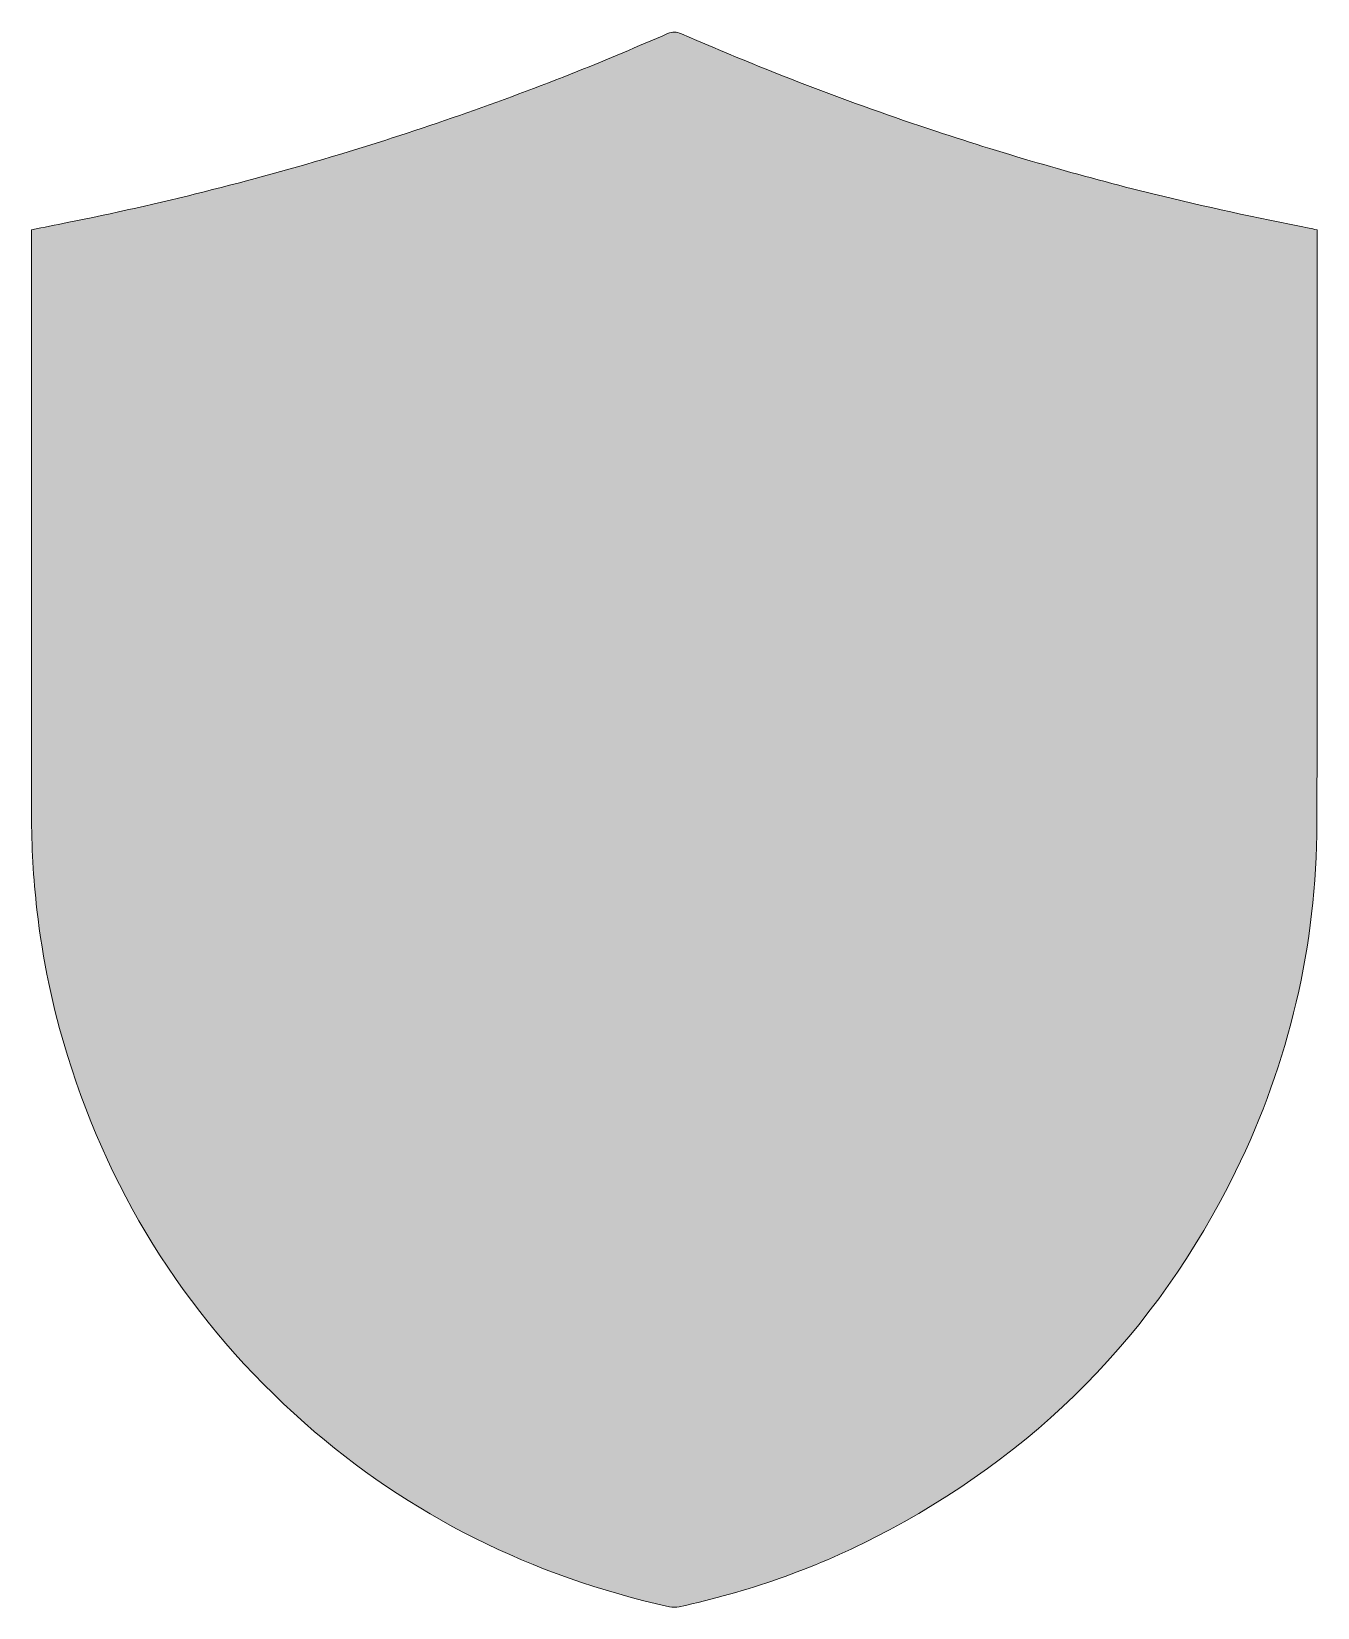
# Model space of a CAD drawing. Header units: inches. Extents: x 10.25 to 14.75, y -15.26 to -9.74.
import ezdxf

# ---------------------------------------------------------------- set-up
doc = ezdxf.new("R2010")
doc.units = ezdxf.units.IN
doc.header["$MEASUREMENT"] = 0
doc.layers.add('Icons', color=7, linetype='Continuous')

msp = doc.modelspace()

# ---------------------------------------------------------------- hatches: boundary and pattern name
at = {"layer": 'Icons', "true_color": 0x231f20}
h = msp.add_hatch(color=250, dxfattribs=at)
h.dxf.hatch_style = 2
edge = h.paths.add_edge_path()
edge.add_spline(control_points=[(10.2515, -10.4369), (10.2949, -10.4281), (10.3354, -10.4198), (10.3759, -10.4117), (10.6975, -10.3474), (11.0152, -10.268), (11.3291, -10.1732), (11.6111, -10.088), (11.8891, -9.9911), (12.1628, -9.8821), (12.2683, -9.8401), (12.3727, -9.7953), (12.4771, -9.7506), (12.4945, -9.7431), (12.5082, -9.7438), (12.5251, -9.7512), (12.8169, -9.8778), (13.1134, -9.9926), (13.4156, -10.0921), (13.6661, -10.1746), (13.9192, -10.2481), (14.1752, -10.3113), (14.3564, -10.356), (14.5388, -10.395), (14.7218, -10.431), (14.7305, -10.4327), (14.7391, -10.4348), (14.7493, -10.437), (14.7493, -10.4468), (14.7493, -10.4556), (14.7493, -10.4645), (14.7493, -11.1475), (14.7509, -11.8306), (14.7488, -12.5137), (14.7475, -12.9408), (14.6524, -13.3477), (14.4643, -13.7312), (14.1861, -14.2983), (13.7634, -14.7248), (13.2011, -15.0124), (12.9841, -15.1234), (12.7552, -15.2026), (12.517, -15.2544), (12.5063, -15.2567), (12.4942, -15.2565), (12.4835, -15.2541), (12.0031, -15.148), (11.5753, -14.9362), (11.2061, -14.6104), (10.8094, -14.2602), (10.5341, -13.8307), (10.3771, -13.3254), (10.3255, -13.1592), (10.2907, -12.9893), (10.2706, -12.8164), (10.2577, -12.705), (10.2515, -12.5932), (10.2515, -12.481), (10.2515, -11.8109), (10.2515, -11.1408), (10.2515, -10.4708), (10.2515, -10.4603), (10.2515, -10.4498), (10.2515, -10.4369)], knot_values=[0, 0, 0, 0, 1, 1, 1, 2, 2, 2, 3, 3, 3, 4, 4, 4, 5, 5, 5, 6, 6, 6, 7, 7, 7, 8, 8, 8, 9, 9, 9, 10, 10, 10, 11, 11, 11, 12, 12, 12, 13, 13, 13, 14, 14, 14, 15, 15, 15, 16, 16, 16, 17, 17, 17, 18, 18, 18, 19, 19, 19, 20, 20, 20, 21, 21, 21, 21], degree=3, periodic=1)

# ---------------------------------------------------------------- linework, layer by layer
at = {"layer": 'Icons', "lineweight": 0}
msp.add_open_spline([(10.2515, -10.4369), (10.2949, -10.4281), (10.3354, -10.4198), (10.3759, -10.4117), (10.6975, -10.3474), (11.0152, -10.268), (11.3291, -10.1732), (11.6111, -10.088), (11.8891, -9.9911), (12.1628, -9.8821), (12.2683, -9.8401), (12.3727, -9.7953), (12.4771, -9.7506), (12.4945, -9.7431), (12.5082, -9.7438), (12.5251, -9.7512), (12.8169, -9.8778), (13.1134, -9.9926), (13.4156, -10.0921), (13.6661, -10.1746), (13.9192, -10.2481), (14.1752, -10.3113), (14.3564, -10.356), (14.5388, -10.395), (14.7218, -10.431), (14.7305, -10.4327), (14.7391, -10.4348), (14.7493, -10.437), (14.7493, -10.4468), (14.7493, -10.4556), (14.7493, -10.4645), (14.7493, -11.1475), (14.7509, -11.8306), (14.7488, -12.5137), (14.7475, -12.9408), (14.6524, -13.3477), (14.4643, -13.7312), (14.1861, -14.2983), (13.7634, -14.7248), (13.2011, -15.0124), (12.9841, -15.1234), (12.7552, -15.2026), (12.517, -15.2544), (12.5063, -15.2567), (12.4942, -15.2565), (12.4835, -15.2541), (12.0031, -15.148), (11.5753, -14.9362), (11.2061, -14.6104), (10.8094, -14.2602), (10.5341, -13.8307), (10.3771, -13.3254), (10.3255, -13.1592), (10.2907, -12.9893), (10.2706, -12.8164), (10.2577, -12.705), (10.2515, -12.5932), (10.2515, -12.481), (10.2515, -11.8109), (10.2515, -11.1408), (10.2515, -10.4708), (10.2515, -10.4603), (10.2515, -10.4498), (10.2515, -10.4369)], degree=3, knots=[0, 0, 0, 0, 1, 1, 1, 2, 2, 2, 3, 3, 3, 4, 4, 4, 5, 5, 5, 6, 6, 6, 7, 7, 7, 8, 8, 8, 9, 9, 9, 10, 10, 10, 11, 11, 11, 12, 12, 12, 13, 13, 13, 14, 14, 14, 15, 15, 15, 16, 16, 16, 17, 17, 17, 18, 18, 18, 19, 19, 19, 20, 20, 20, 21, 21, 21, 21], dxfattribs=at)

doc.saveas('drawing.dxf')
